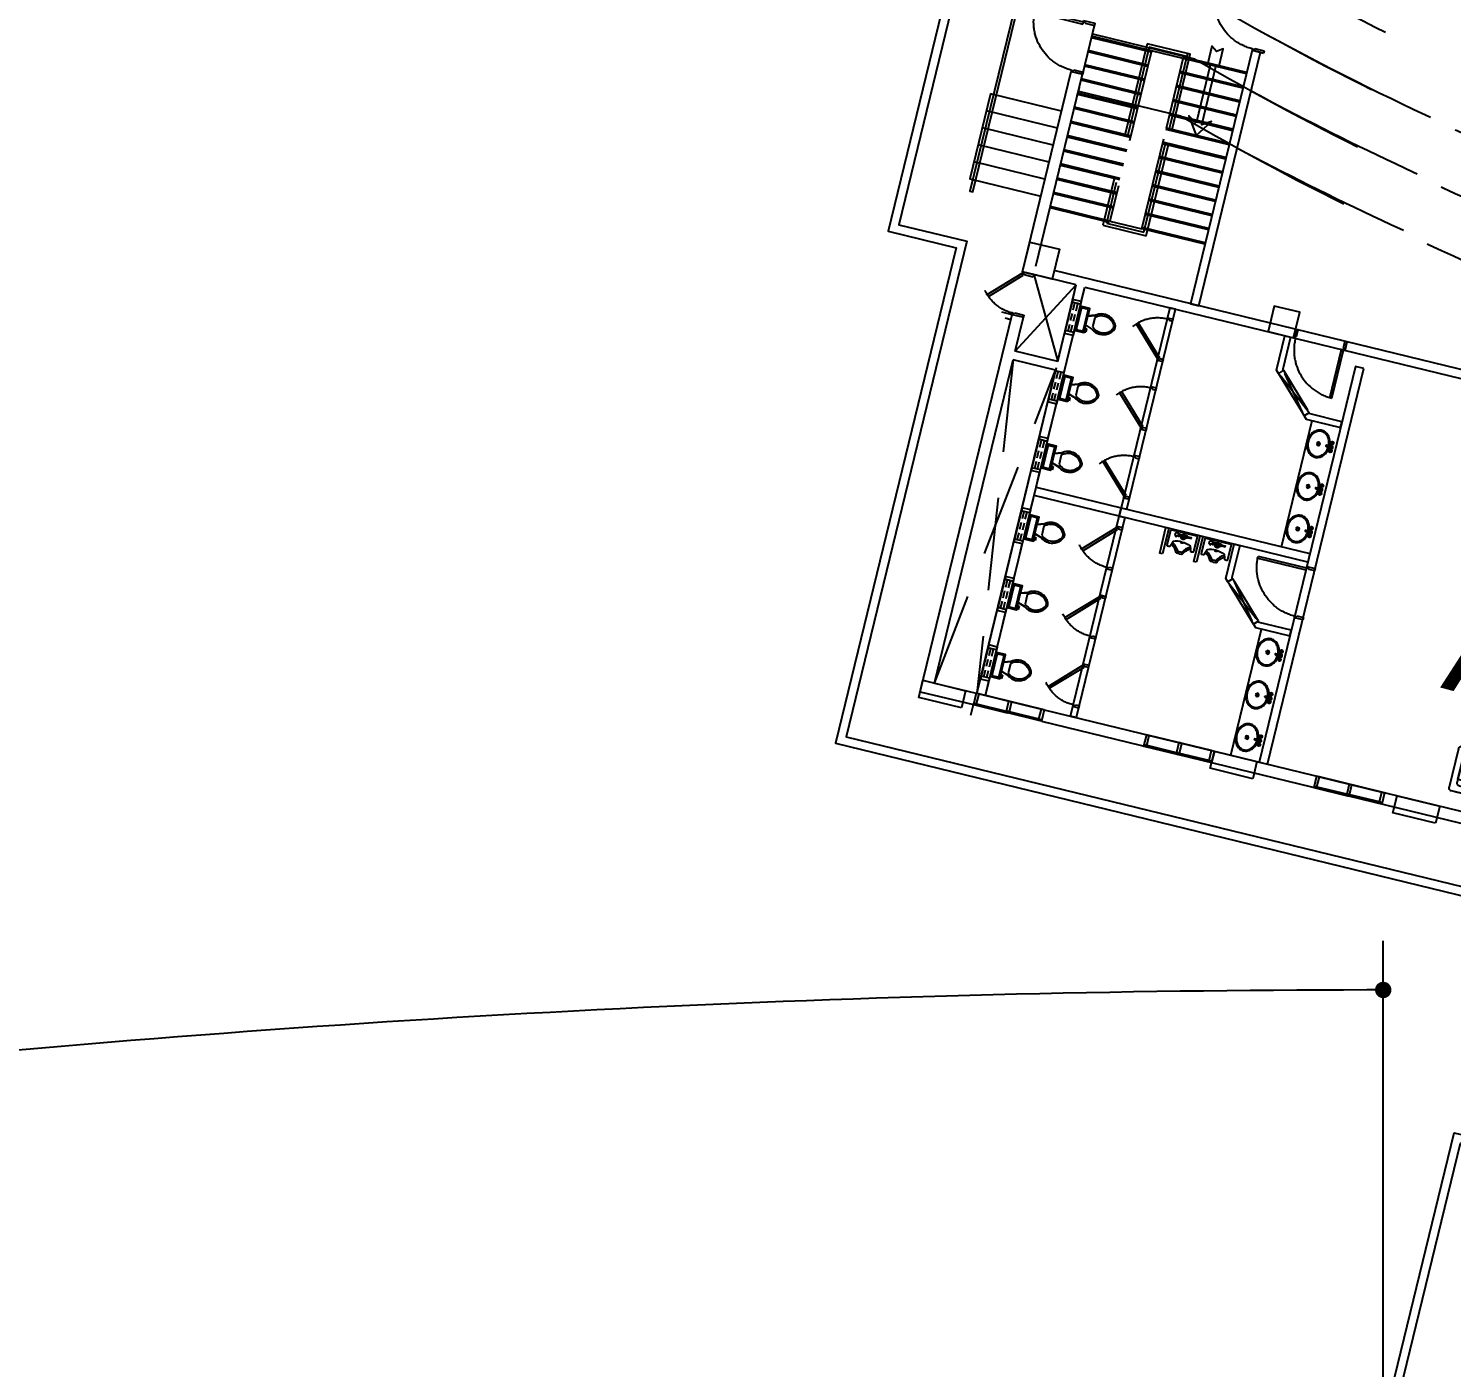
# Model space of a CAD drawing. Header units: inches. Extents: x -48022 to 80112, y -8164 to 5118.
# Drawn here: x 65391 to 66366, y 349 to 1267 of the extents above; entities that cross this region are included whole.
import ezdxf

# ---------------------------------------------------------------- set-up
doc = ezdxf.new("R2010")
doc.units = ezdxf.units.IN
doc.header["$LTSCALE"] = 10
doc.header["$PDMODE"] = 32
for name, pattern in [('Amconstr', [9999, 9999, 0]), ('DASHED', [0.75, 0.5, -0.25]), ('HIDDEN', [9.525, 6.35, -3.175])]:
    doc.linetypes.add(name, pattern=pattern)
for name, color, linetype in [('06--LINE-1 HID', 2, 'HIDDEN'), ('1_DIM', 1, 'Continuous'), ('1_TEXT', 3, 'Continuous'), ('COL', 6, 'Continuous'), ('F--BLOCKWALL-1', 2, 'Continuous'), ('F--BLOCKWALL-2', 3, 'Continuous'), ('F--BLOCKWALL-3', 4, 'Continuous'), ('FOOTPATH', 1, 'Continuous'), ('FURNITUR', 151, 'Continuous'), ('H', 1, 'Continuous'), ('H--CLADDING-1', 1, 'Continuous'), ('L--DOORS-1', 1, 'Continuous'), ('L--WINDOW-0', 8, 'Continuous'), ('L--WINDOW-2', 2, 'Continuous'), ('M--HANDRAIL', 9, 'Continuous'), ('M--STAIR', 2, 'Continuous'), ('M--STAIR IDD', 1, 'HIDDEN'), ('N--SANITARY-1', 31, 'Continuous'), ('roads & footpath', 161, 'Continuous'), ('TEXT', 3, 'Continuous'), ('W--ELE-1', 2, 'Continuous'), ('WALL', 4, 'Continuous')]:
    doc.layers.add(name, color=color, linetype=linetype)
doc.layers.add('OPENING', color=2, linetype='Continuous', lineweight=15)
doc.styles.add('ARC_IMP 001 1_1', font='ARIALN.TTF', dxfattribs={"height": 0.078125})
doc.styles.get("Standard").update_dxf_attribs({"font": 'sanss___.ttf'})
doc.dimstyles.new('STANDARD_WS', dxfattribs={"dimscale": 180, "dimtxt": 0.18, "dimasz": 0.0625, "dimexe": 0.1875, "dimexo": 0.0625, "dimgap": 0.09375, "dimtad": 0, "dimdec": 0, "dimzin": 3, "dimdsep": 46, "dimlunit": 4, "dimtxsty": 'Standard', "dimblk": 'DOT', "dimcen": 0.09375, "dimadec": 3, "dimazin": 0, "dimtfac": 1, "dimtdec": 0, "dimtofl": 0, "dimtmove": 1, "dimatfit": 3, "dimldrblk": 'CLOSED', "dimfxl": 0, "dimfrac": 2, "dimtolj": 1, "dimtzin": 3, "dimarcsym": 0})

# ---------------------------------------------------------------- blocks, each defined once
blk = doc.blocks.new('A$C74377E8C')
at = {"color": 8, "linetype": 'HIDDEN'}
blk.add_arc((29, 21.81), 28, 180, 231.15064, dxfattribs=at)
at = {"layer": 'L--DOORS-1'}
for p, q in [((0, 21.81), (0, 29.81)), ((1.5, 29.81), (0, 29.81)), ((1.5, 23.31), (1.5, 29.81)), ((30, 29.81), (28.5, 29.81)), ((28.5, 23.31), (28.5, 29.81)), ((30, 21.81), (30, 29.81)), ((1, 21.81), (0, 21.81)), ((1, 21.81), (1, 23.31)), ((1.5, 23.31), (1, 23.31)), ((29, 23.31), (28.5, 23.31)), ((29, 21.81), (29, 23.31)), ((30, 21.81), (29, 21.81))]:
    blk.add_line(p, q, dxfattribs=at)
for points in [[(8.17, 3.1), (27.94, 22.87)], [(9.2, 2.01), (29, 21.81), (27.94, 22.87)]]:
    blk.add_lwpolyline(points, dxfattribs=at)
blk = doc.blocks.new('A$C1CBA1E3D')
blk.add_wipeout([(2.16, 2.16), (1.08, 2.16), (0.91, 2.18), (0.77, 2.21), (0.65, 2.25), (0.54, 2.31), (0.39, 2.41), (0.32, 2.48), (0.18, 2.64), (0.05, 2.91), (0.03, 3.01), (0, 3.24), (0, 3.24), (0, 3.24), (0, 16.21), (0.06, 16.56), (0.32, 16.98), (0.32, 16.98), (0.68, 17.22), (1.04, 17.29), (1.08, 17.29), (42.15, 17.29), (42.32, 17.28), (42.62, 17.19), (42.92, 16.98), (43.02, 16.85), (43.15, 16.64), (43.21, 16.41), (43.23, 16.21), (43.23, 3.24), (43.2, 2.96), (43.13, 2.78), (43.05, 2.64), (42.96, 2.52), (42.9, 2.46), (42.73, 2.33), (42.65, 2.28), (42.51, 2.22), (42.28, 2.17), (42.15, 2.16), (41.07, 2.16), (41.07, 1.08), (41.04, 0.81), (40.97, 0.63), (40.9, 0.49), (40.84, 0.41), (40.75, 0.32), (40.52, 0.14), (40.52, 0.14), (40.17, 0.02), (39.99, 0), (3.24, 0), (3, 0.03), (2.6, 0.21), (2.48, 0.32), (2.35, 0.47), (2.25, 0.66), (2.18, 0.9), (2.16, 1.04)])
at = {"layer": 'FURNITUR', "color": 1}
for p, q in [((0, 3.24, -0.02), (0, 16.21, -0.02)), ((10.81, 17.29, -0.02), (1.04, 17.29, -0.02)), ((42.15, 17.29, -0.02), (2.16, 17.29, -0.02)), ((39.99, 15.13, -0.02), (3.24, 15.13, -0.02)), ((15.13, 15.13, -0.02), (15.13, 0, -0.02)), ((28.1, 15.13, -0.02), (28.1, 0, -0.02)), ((43.23, 3.24, -0.02), (43.23, 16.21, -0.02)), ((2.16, 1.08, -0.02), (2.16, 14.05, -0.02)), ((2.16, 12.97, -0.02), (41.07, 12.97, -0.02)), ((2.16, 12.97, -0.02), (2.16, 1.04, -0.02)), ((41.07, 1.08, -0.02), (41.07, 14.05, -0.02)), ((2.16, 2.16, -0.02), (1.08, 2.16, -0.02)), ((3.24, 0, -0.02), (39.99, 0, -0.02)), ((41.07, 2.16, -0.02), (42.15, 2.16, -0.02))]:
    blk.add_line(p, q, dxfattribs=at)
for centre, start, end in [((1.08, 16.21, -0.02), 90, 180), ((3.24, 14.05, -0.02), 90, 180), ((39.99, 14.05, -0.02), 0, 90), ((42.15, 16.21, -0.02), 0, 90), ((1.08, 3.24, -0.02), 180, 270), ((3.24, 1.08, -0.02), 180, 270), ((39.99, 1.08, -0.02), 270, 0), ((42.15, 3.24, -0.02), 270, 0)]:
    blk.add_arc(centre, 1.08, start, end, dxfattribs=at)
blk = doc.blocks.new('A$C6052012E')
at = {"layer": 'COL'}
for points in [[(0, 1280), (0, 1310), (12, 1310), (12, 1280), (0, 1280)], [(300, 1310), (321, 1310), (321, 1289), (300, 1289), (300, 1310)], [(0, 1074.5), (0, 1104.5), (12, 1104.5), (12, 1074.5), (0, 1074.5)], [(0, 945.67), (0, 975.67), (12, 975.67), (12, 945.67), (0, 945.67)]]:
    blk.add_lwpolyline(points, dxfattribs=at)
at = {"layer": 'COL', "elevation": 0}
blk.add_lwpolyline([(300, 1118.83), (318, 1118.83), (318, 1136.83), (300, 1136.83), (300, 1118.83)], dxfattribs=at)
blk = doc.blocks.new('A$C648908FA')
at = {"layer": 'L--DOORS-1'}
for p, q in [((0, 34), (0, 42)), ((1.5, 42), (0, 42)), ((1.5, 35.5), (1.5, 42)), ((36, 42), (34.5, 42)), ((34.5, 35.5), (34.5, 42)), ((36, 34), (36, 42)), ((1, 34), (0, 34)), ((1, 34), (1, 35.5)), ((1.5, 35.5), (1, 35.5)), ((35, 35.5), (34.5, 35.5)), ((35, 34), (35, 35.5)), ((36, 34), (35, 34))]:
    blk.add_line(p, q, dxfattribs=at)
for points in [[(35, 0), (35, 34), (33.5, 34)], [(33.5, 0.03), (33.5, 34)]]:
    blk.add_lwpolyline(points, dxfattribs=at)
at = {"layer": 'L--DOORS-1', "color": 8, "linetype": 'HIDDEN'}
blk.add_arc((35, 34), 34, 180, 270, dxfattribs=at)
blk = doc.blocks.new('A$C6E852F2C')
at = {"color": 8, "linetype": 'HIDDEN'}
blk.add_arc((21.81, 1), 28, 90, 141.15064, dxfattribs=at)
at = {"layer": 'L--DOORS-1'}
for p, q in [((21.81, 30), (25.81, 30)), ((21.81, 29), (21.81, 30)), ((25.81, 28.5), (25.81, 30)), ((21.81, 29), (23.31, 29)), ((23.31, 28.5), (23.31, 29)), ((23.31, 28.5), (25.81, 28.5)), ((21.81, 0), (21.81, 1)), ((21.81, 1), (23.31, 1)), ((23.31, 1), (23.31, 1.5)), ((23.31, 1.5), (25.81, 1.5)), ((25.81, 0), (25.81, 1.5)), ((21.81, 0), (25.81, 0))]:
    blk.add_line(p, q, dxfattribs=at)
for points in [[(2.01, 20.8), (21.81, 1), (22.87, 2.06)], [(3.1, 21.83), (22.87, 2.06)]]:
    blk.add_lwpolyline(points, dxfattribs=at)
blk = doc.blocks.new('D36')
for p, q in [((0, 0), (1, 0)), ((0, 0), (0, -6)), ((1, 0), (1, -1.5)), ((0, -6), (1.5, -6)), ((1, -1.5), (1.5, -1.5)), ((1.5, -1.5), (1.5, -6)), ((34.5, -1.5), (34.5, -6)), ((34.5, -1.5), (35, -1.5)), ((34.5, -6), (36, -6)), ((35, 0), (35, -1.5)), ((35, 0), (36, 0)), ((36, 0), (36, -6))]:
    blk.add_line(p, q)
for points in [[(1, 34), (1, 0), (2.5, 0)], [(2.5, 33.97), (2.5, 0)]]:
    blk.add_lwpolyline(points)
at = {"color": 8, "linetype": 'HIDDEN'}
blk.add_arc((1, 0), 34, 0, 90, dxfattribs=at)
blk = doc.blocks.new('Toilet - top')
blk.add_wipeout([(-4.1, -8.1), (-6.1, -14), (-7.2, -15.7), (-8, -17.4), (-8.4, -18.8), (-8.8, -21.6), (-8.3, -24.7), (-7.7, -26.6), (-6.7, -28.4), (-5.4, -30), (-4.2, -31.1), (-2.8, -32.1), (-1.1, -33), (0, -33.1), (1.1, -33), (1.9, -32.6), (2.7, -32.2), (3.4, -31.7), (4.1, -31.2), (4.7, -30.7), (5.5, -29.9), (6, -29.3), (6.6, -28.5), (7.1, -27.8), (7.5, -26.9), (7.9, -26), (8.3, -24.7), (8.6, -23.5), (8.7, -22.3), (8.7, -21.6), (8.7, -20.3), (8.5, -18.9), (8, -17.3), (7.4, -16), (6.7, -14.9), (6.1, -14), (4.1, -8.1), (10.6, -8.1), (10.6, 0.1), (-10.6, 0.1), (-10.6, -8.1)])
at = {"color": 0}
for p, q in [((-10, -8.5), (-8, -8.5)), ((-10, -9.5), (-10, -8.5)), ((-7, -9.5), (-10, -9.5)), ((-8, -8.5), (-8, -8)), ((-7, -8), (-7, -9.5)), ((-4, -8), (-6, -14)), ((4, -8), (6, -14)), ((9.5, -6), (9.5, -2)), ((4, -14), (-4, -14))]:
    blk.add_line(p, q, dxfattribs=at)
blk.add_lwpolyline([(-4.1, -8.1), (-6.1, -14), (-7.2, -15.7), (-8, -17.4), (-8.4, -18.8), (-8.8, -21.6), (-8.3, -24.7), (-7.7, -26.6), (-6.7, -28.4), (-5.4, -30), (-4.2, -31.1), (-2.8, -32.1), (-1.1, -33), (0, -33.1), (1.1, -33), (1.9, -32.6), (2.7, -32.2), (3.4, -31.7), (4.1, -31.2), (4.7, -30.7), (5.5, -29.9), (6, -29.3), (6.6, -28.5), (7.1, -27.8), (7.5, -26.9), (7.9, -26), (8.3, -24.7), (8.6, -23.5), (8.7, -22.3), (8.7, -21.6), (8.7, -20.3), (8.5, -18.9), (8, -17.3), (7.4, -16), (6.7, -14.9), (6.1, -14), (4.1, -8.1), (10.6, -8.1), (10.6, 0.1), (-10.6, 0.1), (-10.6, -8.1)], close=True)
blk.add_lwpolyline([(10.5, -8), (10.5, 0), (-10.5, 0), (-10.5, -8)], close=True, dxfattribs=at)
for points in [[(-9.5, -2), (-9.5, -6)], [(8.5, -1), (-8.5, -1)], [(-8.5, -7), (8.5, -7)]]:
    blk.add_lwpolyline(points, dxfattribs=at)
for centre, radius, start, end in [((-8.6, -1.9), 0.884, 81.8699, 188.1301), ((-8.6, -6.1), 0.884, 171.8699, 278.1301), ((8.6, -1.9), 0.884, 351.8699, 98.1301), ((8.6, -6.1), 0.884, 261.8699, 8.1301), ((3.5, -21.6), 12.2, 141.4691, 247.9714), ((4.2, -21.8), 11.3, 136.3677, 238.9468), ((-3.5, -21.6), 12.2, 292.0284, 38.5307), ((-4.2, -21.8), 11.3, 301.053, 43.6321), ((0, -27.9), 4, 245.7318, 294.2682), ((0, -29), 4, 254.8605, 285.1395)]:
    blk.add_arc(centre, radius, start, end, dxfattribs=at)
blk = doc.blocks.new('Faucet - Bathroom top')
for p, q in [((-4.107, 0.125), (-4.375, 0.125)), ((-3.75, 0.4788), (-3.75, 0.75)), ((-3.5, 0.482), (-3.5, 0.75)), ((-3.1461, 0.125), (-2.875, 0.125)), ((3.143, 0.125), (2.875, 0.125)), ((3.5, 0.4788), (3.5, 0.75)), ((3.75, 0.482), (3.75, 0.75)), ((4.1039, 0.125), (4.375, 0.125)), ((-4.1039, -0.125), (-4.375, -0.125)), ((-3.75, -0.4821), (-3.75, -0.75)), ((-3.5, -0.4789), (-3.5, -0.75)), ((-3.143, -0.125), (-2.875, -0.125)), ((-0.5, -0.8639), (-0.5, -4.5)), ((0.5, -4.5), (0.5, -0.8631)), ((3.1461, -0.125), (2.875, -0.125)), ((3.5, -0.4821), (3.5, -0.75)), ((3.75, -0.4789), (3.75, -0.75)), ((4.107, -0.125), (4.375, -0.125))]:
    blk.add_line(p, q)
for centre, radius in [((-3.625, 0), 1.375), ((-4.625, 0), 0.2795), ((-3.625, 0), 0.5), ((-3.625, 1), 0.2795), ((-2.625, 0), 0.2795), ((0, 0), 0.5), ((3.625, 0), 1.375), ((2.625, 0), 0.2795), ((3.625, 0), 0.5), ((3.625, 1), 0.2795), ((4.625, 0), 0.2795), ((-3.625, -1), 0.2795), ((3.625, -1), 0.2795)]:
    blk.add_circle(centre, radius)
for centre, radius, start, end in [((-3.625, 0), 1, 105.2407, 164.2093), ((-3.625, 0), 1, 16.44125, 74.07887), ((0, 0), 1.5, 289.6514, 250.3603), ((0, 0), 1, 300.3431, 239.7554), ((3.625, 0), 1, 106.12, 164.0884), ((3.625, 0), 1, 16.23422, 73.90469), ((-3.625, 0), 1, 196.2342, 253.9047), ((-3.625, 0), 1, 286.12, 344.0884), ((0, -4.5), 0.5, 180, 0), ((3.625, 0), 1, 196.4413, 254.0789), ((3.625, 0), 1, 285.2407, 344.2093)]:
    blk.add_arc(centre, radius, start, end)
blk = doc.blocks.new('BASIN-18')
at = {"color": 0}
for p, q in [((-0.77, 10.23), (0.77, 10.23)), ((0, 9.46), (0, 11.01))]:
    blk.add_line(p, q, dxfattribs=at)
at = {"color": 0, "linetype": 'Continuous'}
for points in [[(-9.48, 9.93, -0.117634), (-8.88, 12.84, -0.104469), (-6.88, 15.51, -0.090016), (-3.94, 17.26, -0.08192), (-0.25, 17.99, -0.08192), (3.48, 17.5, -0.090016), (6.53, 15.94, -0.104469), (8.7, 13.41, -0.117634), (9.48, 10.54, -0.117634), (8.88, 7.63, -0.104469), (6.88, 4.96, -0.090016), (3.94, 3.2, -0.08192), (0.25, 2.47, -0.08192), (-3.48, 2.96, -0.090016), (-6.53, 4.53, -0.104469), (-8.7, 7.06, -0.117634)], [(-8.75, 10.11, -0.118622), (-8.15, 12.75, -0.104678), (-6.25, 15.16, -0.089562), (-3.52, 16.72, -0.081185), (-0.1, 17.32, -0.081185), (3.33, 16.81, -0.089562), (6.11, 15.33, -0.104678), (8.07, 12.98, -0.118622), (8.75, 10.36, -0.118622), (8.15, 7.71, -0.104678), (6.25, 5.31, -0.089562), (3.52, 3.75, -0.081185), (0.1, 3.14, -0.081185), (-3.33, 3.65, -0.089562), (-6.11, 5.13, -0.104678), (-8.07, 7.48, -0.118622)]]:
    blk.add_lwpolyline(points, format="xyb", close=True, dxfattribs=at)
at = {"color": 0}
for radius in [1.16, 0.775]:
    blk.add_circle((0, 10.23), radius, dxfattribs=at)
at = {"color": 0, "extrusion": (0, 0, -1), "xscale": 0.774896929405562, "yscale": 0.774896929405562, "zscale": -0.774896929405562, "rotation": 180}
blk.add_blockref('Faucet - Bathroom top', (-0.05, 1.16), dxfattribs=at)
blk = doc.blocks.new('A$C33087201')
for p, q in [((-54, -83), (-54, -45)), ((0, -51), (0, -79))]:
    blk.add_line(p, q)
for points in [[(-189, -276), (-199, -305, -0.315822), (-218, -319), (-240, -319, -0.43607), (-254, -304), (-254, -13, -0.414214), (-241, 0), (241, 0, -0.414214), (254, -13), (254, -304, -0.43607), (240, -319), (218, -319, -0.315822), (199, -305), (189, -276)], [(0, -178, 0.11165), (-166, -210), (-189, -276, -0.315822)], [(-175, -234, -0.131376), (-36, -371), (0, -371)], [(-158, -84), (-113, -84), (-119, -90), (-150, -90), (-158, -84), (-158, -45), (-151, -29), (-114, -29), (-114, -34, 0.414214), (-102, -45), (-92, -45)], [(-90, -41, 0.028184), (-90, -43, 0.074343), (-89, -47, 0.106943), (-86, -49, 0.152216), (-84, -50, 0.152216), (-82, -49, 0.106943), (-79, -47, 0.074343), (-78, -43, 0.028184), (-78, -41, 0.060974)], [(-90, -87, -0.041188), (-90, -84, -0.074343), (-89, -81, -0.106943), (-86, -79, -0.152216), (-84, -78, -0.152216), (-82, -79, -0.106943), (-79, -81, -0.074343), (-78, -84, -0.041188), (-78, -87, -0.060974)], [(-40, -86), (-40, -102, 0.486774), (40, -102), (40, -86)], [(0, -178, -0.11165), (166, -210), (189, -276, 0.315822)], [(174, -235, 0.130791), (36, -371), (0, -371)], [(48, -41, 0.028184), (49, -43, 0.074343), (50, -47, 0.106943), (52, -49, 0.152216), (55, -50, 0.152216), (57, -49, 0.106943), (59, -47, 0.074343), (61, -43, 0.028184), (61, -41, 0.060974)], [(48, -87, -0.041188), (49, -84, -0.074343), (50, -81, -0.106943), (52, -79, -0.152216), (55, -78, -0.152216), (57, -79, -0.106943), (59, -81, -0.074343), (61, -84, -0.041188), (61, -87, -0.060974)], [(75, -58), (149, -55, -0.109772), (152, -64, 14.251984)], [(75, -69), (149, -73, 0.109772), (152, -64, -14.251984)], [(0, -405), (-45, -405, -0.209222), (-60, -398, 0.139619), (-165, -277, 0.202126), (-189, -276, -46.738197)], [(0, -405), (45, -405, 0.209222), (60, -398, -0.139619), (165, -277, -0.202126), (189, -276, 46.738197)]]:
    blk.add_lwpolyline(points, format="xyb")
for points in [[(-142, -90), (-142, -101), (-126, -101), (-126, -90)], [(-92, -83), (-112, -83)], [(-76, -45), (-54, -45)], [(-54, -83), (-76, -83)], [(-54, -45), (-54, -43), (-28, -43)], [(-54, -83), (-54, -86), (-29, -86)], [(29, -43), (47, -43)], [(47, -86), (29, -86)], [(62, -45), (75, -45), (75, -83), (62, -83)]]:
    blk.add_lwpolyline(points)
for points in [[(-92, -83), (-92, -45, -1), (-76, -45), (-76, -83, -1)], [(-91, -64, 0.060974), (-90, -68, 0.074343), (-89, -72, 0.106943), (-86, -74, 0.152216), (-84, -75, 0.152216), (-82, -74, 0.106943), (-79, -72, 0.074343), (-78, -68, 0.060974), (-78, -64, 0.060974), (-78, -60, 0.074343), (-79, -56, 0.106943), (-82, -54, 0.152216), (-84, -53, 0.152216), (-86, -54, 0.106943), (-89, -56, 0.074343), (-90, -60, 0.060974)], [(47, -83), (47, -45, -1), (62, -45), (62, -83, -1)], [(48, -64, 0.060974), (49, -68, 0.074343), (50, -72, 0.106943), (52, -74, 0.152216), (55, -75, 0.152216), (57, -74, 0.106943), (59, -72, 0.074343), (61, -68, 0.060974), (61, -64, 0.060974), (61, -60, 0.074343), (59, -56, 0.106943), (57, -54, 0.152216), (55, -53, 0.152216), (52, -54, 0.106943), (50, -56, 0.074343), (49, -60, 0.060974)]]:
    blk.add_lwpolyline(points, format="xyb", close=True)
blk.add_lwpolyline([(0, -51), (-12, -58), (-12, -72), (0, -79), (13, -72), (13, -58)], close=True)
blk.add_circle((0, -65), 35.7)
for radius, start, end in [(34.7, 209.3495, 330.6505), (23.8, 224.1864, 315.8136)]:
    blk.add_arc((0, -161), radius, start, end)
blk = doc.blocks.new('A$C2b783d29')
at = {"layer": '06--LINE-1 HID', "ltscale": 0.5}
for points in [[(349.38, 1484.26), (373.43, 1508.3), (352.21, 1481.43), (376.25, 1505.47)], [(520.43, 1508.3), (496.39, 1484.26), (523.26, 1505.47), (499.22, 1481.43)]]:
    blk.add_lwpolyline(points, close=True, dxfattribs=at)
at = {"layer": 'F--BLOCKWALL-1'}
for points in [[(258.5, 1591.18), (399.51, 1591.18), (399.51, 1587.18), (258.5, 1587.18)], [(546.51, 1591.18), (405.51, 1591.18), (405.51, 1587.18), (546.51, 1587.18)], [(376.25, 1505.47), (373.43, 1508.3), (375.3, 1510.18), (399.51, 1510.18), (399.51, 1506.18), (376.96, 1506.18)], [(523.26, 1505.47), (520.43, 1508.3), (522.31, 1510.18), (546.51, 1510.18), (546.51, 1506.18), (523.97, 1506.18)], [(352.21, 1481.43), (349.38, 1484.26), (347.51, 1482.38), (347.51, 1458.18), (351.51, 1458.18), (351.51, 1480.72)], [(499.22, 1481.43), (496.39, 1484.26), (494.51, 1482.38), (494.51, 1458.18), (498.51, 1458.18), (498.51, 1480.72)]]:
    blk.add_lwpolyline(points, close=True, dxfattribs=at)
at = {"layer": 'F--BLOCKWALL-2', "color": 1, "linetype": 'HIDDEN'}
for p, q in [((258.5, 1687.18), (486.51, 1657.18, 0)), ((486.51, 1687.18, 0), (258.5, 1657.18)), ((492.51, 1687.18, 0), (546.51, 1657.18)), ((546.51, 1687.18), (492.51, 1657.18, 0))]:
    blk.add_line(p, q, dxfattribs=at)
at = {"layer": 'F--BLOCKWALL-2'}
blk.add_line((258.5, 1657.18), (486.51, 1657.18), dxfattribs=at)
for points in [[(399.51, 1651.18), (405.51, 1651.18), (405.51, 1591.18), (399.51, 1591.18)], [(399.51, 1591.18), (405.51, 1591.18), (405.51, 1458.18), (399.51, 1458.18)], [(537.5, 1452.18), (537.5, 1458.18), (258.5, 1458.18), (258.5, 1452.18)]]:
    blk.add_lwpolyline(points, close=True, dxfattribs=at)
blk.add_lwpolyline([(731.22, 1578.18), (552.5, 1578.18), (552.5, 1572.18), (731.22, 1572.18)], dxfattribs=at)
at = {"layer": 'F--BLOCKWALL-3'}
for p, q in [((250.5, 1695.18), (516.5, 1695.18, -0.01)), ((250.5, 1695.18), (250.5, 1657.68)), ((258.5, 1687.18), (486.51, 1687.18, 0.01)), ((258.5, 1687.18), (258.5, 1657.68)), ((486.51, 1657.18, 0), (486.51, 1687.18, 0)), ((492.51, 1687.18, 0.01), (516.5, 1687.18)), ((492.51, 1657.18, 0), (492.51, 1687.18, 0)), ((516.5, 1695.18, -0.01), (516.5, 1687.18)), ((546.5, 1695.18), (687.72, 1695.18)), ((546.5, 1695.18), (546.5, 1687.18)), ((546.5, 1687.18), (546.5, 1687.18, 0)), ((546.51, 1687.18), (546.51, 1695.18)), ((546.51, 1657.18), (546.51, 1687.18)), ((552.5, 1687.18, 0.01), (687.72, 1687.18, 0.01)), ((687.72, 1687.18, 0.01), (687.72, 1695.18)), ((552.5, 1183.68), (552.5, 1674.18)), ((258.5, 1657.18), (268.67, 1657.18)), ((258.5, 1651.18), (546.5, 1651.18)), ((258.5, 1651.18), (268.67, 1651.18)), ((268.67, 1651.18), (268.67, 1657.18)), ((292.67, 1657.18), (317, 1657.18)), ((292.67, 1651.18), (292.67, 1657.18)), ((292.67, 1651.18), (302.84, 1651.18)), ((306.84, 1651.18), (317, 1651.18)), ((317, 1651.18), (317, 1657.18)), ((341, 1657.18), (365.34, 1657.18)), ((341, 1651.18), (341, 1657.18)), ((341, 1651.18), (351.17, 1651.18)), ((355.17, 1651.18), (365.34, 1651.18)), ((365.34, 1651.18), (365.34, 1657.18)), ((389.34, 1657.18), (415.67, 1657.18)), ((389.34, 1651.18), (389.34, 1657.18)), ((389.34, 1651.18), (399.51, 1651.18)), ((405.51, 1651.18), (415.67, 1651.18)), ((415.67, 1651.18), (415.67, 1657.18)), ((439.67, 1657.18), (464.01, 1657.18)), ((439.67, 1651.18), (439.67, 1657.18)), ((439.67, 1651.18), (449.84, 1651.18)), ((453.84, 1651.18), (464.01, 1651.18)), ((464.01, 1651.18), (464.01, 1657.18)), ((492.51, 1657.18), (546.51, 1657.18)), ((494.01, 1657.18), (512.34, 1657.18)), ((502.18, 1651.18), (512.34, 1651.18)), ((512.34, 1651.18), (512.34, 1657.18)), ((536.34, 1657.18), (546.51, 1657.18)), ((536.34, 1651.18), (536.34, 1657.18)), ((536.34, 1651.18), (546.51, 1651.18)), ((546.5, 1651.18), (546.5, 1177.68)), ((250.5, 1609.68), (250.5, 1181.68)), ((258.5, 1609.68), (258.5, 1181.68)), ((731.22, 1570.18, -0.1), (731.22, 1578.18, -0.11))]:
    blk.add_line(p, q, dxfattribs=at)
at = {"layer": 'H'}
blk.add_line((672.5, 1687.18, 0.01), (678.5, 1687.18), dxfattribs=at)
at = {"layer": 'H--CLADDING-1'}
for p, q in [((513, 1699.18, -0.01), (513, 1695.18, -0.01)), ((516.5, 1702.68, -0.01), (516.5, 1695.18, -0.01)), ((243, 1657.68), (250.5, 1657.68))]:
    blk.add_line(p, q, dxfattribs=at)
at = {"layer": 'L--WINDOW-0'}
for p, q in [((258.5, 1609.68), (258.5, 1657.68)), ((250.5, 1656.68), (250.5, 1633.93)), ((251, 1656.68), (251, 1633.93)), ((251.5, 1656.68), (251.5, 1633.93)), ((258.5, 1655.68), (258.5, 1611.68)), ((250.5, 1610.68), (250.5, 1633.43)), ((251, 1610.68), (251, 1633.43)), ((251.5, 1610.68), (251.5, 1633.43)), ((250.5, 1536.68), (250.5, 1513.93)), ((251, 1536.68), (251, 1513.93)), ((251.5, 1536.68), (251.5, 1513.93)), ((258.5, 1537.68), (258.5, 1489.68)), ((258.5, 1491.68), (258.5, 1535.68)), ((250.5, 1490.68), (250.5, 1513.43)), ((251, 1490.68), (251, 1513.43)), ((251.5, 1490.68), (251.5, 1513.43)), ((250.5, 1416.68), (250.5, 1393.93)), ((251, 1416.68), (251, 1393.93)), ((251.5, 1416.68), (251.5, 1393.93)), ((258.5, 1417.68), (258.5, 1369.68)), ((258.5, 1371.68), (258.5, 1415.68)), ((250.5, 1370.68), (250.5, 1393.43)), ((251, 1370.68), (251, 1393.43)), ((251.5, 1370.68), (251.5, 1393.43))]:
    blk.add_line(p, q, dxfattribs=at)
at = {"layer": 'L--WINDOW-2'}
for points in [[(250.5, 1657.68), (250.5, 1656.68), (251.5, 1656.68), (251.5, 1655.68), (258.5, 1655.68), (258.5, 1657.68)], [(251.5, 1633.43), (250.5, 1633.43), (250.5, 1633.93), (251.5, 1633.93), (251.5, 1634.68), (258.5, 1634.68), (258.5, 1632.68), (251.5, 1632.68)], [(250.5, 1609.68), (250.5, 1610.68), (251.5, 1610.68), (251.5, 1611.68), (258.5, 1611.68), (258.5, 1609.68)], [(250.5, 1537.68), (250.5, 1536.68), (251.5, 1536.68), (251.5, 1535.68), (258.5, 1535.68), (258.5, 1537.68)], [(251.5, 1513.93), (250.5, 1513.93), (250.5, 1513.43), (251.5, 1513.43), (251.5, 1512.68), (258.5, 1512.68), (258.5, 1514.68), (251.5, 1514.68)], [(250.5, 1489.68), (250.5, 1490.68), (251.5, 1490.68), (251.5, 1491.68), (258.5, 1491.68), (258.5, 1489.68)], [(250.5, 1417.68), (250.5, 1416.68), (251.5, 1416.68), (251.5, 1415.68), (258.5, 1415.68), (258.5, 1417.68)], [(251.5, 1393.93), (250.5, 1393.93), (250.5, 1393.43), (251.5, 1393.43), (251.5, 1392.68), (258.5, 1392.68), (258.5, 1394.68), (251.5, 1394.68)], [(250.5, 1369.68), (250.5, 1370.68), (251.5, 1370.68), (251.5, 1371.68), (258.5, 1371.68), (258.5, 1369.68)]]:
    blk.add_lwpolyline(points, close=True, dxfattribs=at)
at = {"layer": 'M--HANDRAIL'}
for points in [[(733.81, 1695.18), (733.81, 1743.18), (591.64, 1743.18), (591.64, 1741.18), (731.81, 1741.18), (731.81, 1695.18)], [(665.5, 1618.68), (718.5, 1618.68), (718.5, 1620.68), (665.5, 1620.68)]]:
    blk.add_lwpolyline(points, dxfattribs=at)
at = {"layer": 'M--STAIR'}
for p, q in [((611.81, 1695.18), (611.81, 1745.18)), ((623.81, 1695.18), (623.81, 1745.18)), ((635.81, 1695.18), (635.81, 1745.18)), ((647.81, 1695.18), (647.81, 1745.18)), ((659.81, 1695.18), (659.81, 1745.18)), ((665.5, 1578.18), (665.5, 1622.68)), ((675.5, 1578.18), (675.5, 1622.68)), ((685.5, 1578.18), (685.5, 1622.68)), ((695.5, 1578.18), (695.5, 1622.68)), ((705.5, 1578.18), (705.5, 1622.68)), ((715.5, 1578.18), (715.5, 1622.68))]:
    blk.add_line(p, q, dxfattribs=at)
at = {"layer": 'M--STAIR', "elevation": -0.02}
blk.add_lwpolyline([(659.81, 1745.18), (599.81, 1745.18), (599.81, 1695.18)], dxfattribs=at)
at = {"layer": 'M--STAIR'}
blk.add_lwpolyline([(665.5, 1622.68), (715.5, 1622.68)], dxfattribs=at)
at = {"layer": 'M--STAIR IDD'}
for p, q in [((593.5, 1645.18), (593.5, 1687.18)), ((594.5, 1645.18), (594.5, 1687.18)), ((603.5, 1645.18), (603.5, 1687.18)), ((604.5, 1645.18), (604.5, 1687.18)), ((613.5, 1645.18), (613.5, 1687.18)), ((614.5, 1645.18), (614.5, 1687.18)), ((623.5, 1645.18), (623.5, 1687.18)), ((624.5, 1645.18), (624.5, 1687.18)), ((633.5, 1645.18), (633.5, 1687.18)), ((634.5, 1645.18), (634.5, 1687.18)), ((643.5, 1645.18), (643.5, 1687.18)), ((644.5, 1645.18), (644.5, 1687.18)), ((653.5, 1645.18), (653.5, 1687.18)), ((654.5, 1645.18), (654.5, 1687.18)), ((663.5, 1645.18), (663.5, 1687.18)), ((664.5, 1645.18), (664.5, 1687.18)), ((673.5, 1645.18), (673.5, 1687.18)), ((674.5, 1645.18), (674.5, 1687.18)), ((683.5, 1645.18), (683.5, 1687.18)), ((684.5, 1645.18), (684.5, 1687.18)), ((723.72, 1687.18, 0.01), (687.72, 1687.18, 0.01)), ((693.5, 1645.18), (693.5, 1687.18)), ((694.5, 1645.18), (694.5, 1687.18)), ((703.5, 1645.18), (703.5, 1687.18)), ((704.5, 1645.18), (704.5, 1687.18)), ((713.5, 1645.18), (713.5, 1687.18)), ((714.5, 1645.18), (714.5, 1687.18)), ((594.5, 1578.18), (594.5, 1622.68)), ((595.5, 1578.18), (595.5, 1622.68)), ((604.5, 1578.18), (604.5, 1622.68)), ((605.5, 1578.18), (605.5, 1622.68)), ((614.5, 1578.18), (614.5, 1622.68)), ((615.5, 1578.18), (615.5, 1622.68)), ((624.5, 1578.18), (624.5, 1622.68)), ((625.5, 1578.18), (625.5, 1622.68)), ((634.5, 1578.18), (634.5, 1622.68)), ((635.5, 1578.18), (635.5, 1622.68)), ((644.5, 1578.18), (644.5, 1622.68)), ((645.5, 1578.18), (645.5, 1622.68)), ((654.5, 1578.18), (654.5, 1622.68)), ((655.5, 1578.18), (655.5, 1622.68)), ((664.5, 1578.18), (664.5, 1622.68)), ((674.5, 1578.18), (674.5, 1622.68)), ((684.5, 1578.18), (684.5, 1622.68)), ((694.5, 1578.18), (694.5, 1622.68)), ((704.5, 1578.18), (704.5, 1622.68)), ((714.5, 1578.18), (714.5, 1622.68))]:
    blk.add_line(p, q, dxfattribs=at)
at = {"layer": 'M--STAIR IDD', "ltscale": 2}
for p, q in [((675.93, 1687.18), (675.93, 1615.18)), ((716.21, 1687.18), (716.21, 1615.18))]:
    blk.add_line(p, q, dxfattribs=at)
at = {"layer": 'M--STAIR IDD'}
for points in [[(718.5, 1620.68), (718.5, 1649.18), (590.5, 1649.18), (590.5, 1618.68), (664.5, 1618.68)], [(716.5, 1620.68), (716.5, 1647.18), (592.5, 1647.18), (592.5, 1620.68), (664.5, 1620.68)], [(714.5, 1622.68), (714.5, 1645.18), (594.5, 1645.18), (594.5, 1622.68), (664.5, 1622.68)]]:
    blk.add_lwpolyline(points, dxfattribs=at)
at = {"layer": 'M--STAIR IDD', "ltscale": 2}
for centre, radius, start, end in [((2623.84, 1040.18), 2031, 163.55399, 196.44601), ((2664.11, 1040.18), 2031, 163.55399, 196.44601), ((2704.44, 1040.18), 2031, 163.55399, 196.44601), ((2744.83, 1040.18), 2031, 163.55399, 196.44601), ((2744.83, 1040.18), 1992, 163.22257, 196.77743), ((2744.83, 1040.18), 1953, 162.87731, 197.12269), ((2744.83, 1040.18), 1914, 162.51729, 197.48271), ((2744.83, 1040.18), 1875, 162.14154, 197.85846), ((2744.83, 1040.18), 1836, 161.74897, 198.25103), ((2744.83, 1040.18), 2148, 165.66019, 177.45179), ((2744.83, 1040.18), 2109, 165.38917, 177.40464), ((2744.83, 1040.18), 2070, 165.10759, 196.12762)]:
    blk.add_arc(centre, radius, start, end, dxfattribs=at)
at = {"layer": 'N--SANITARY-1'}
for points in [[(381.52, 1556.18), (381.52, 1558.18), (399.51, 1558.18), (399.51, 1556.18)], [(381.52, 1532.18), (381.52, 1534.18), (399.51, 1534.18), (399.51, 1532.18)]]:
    blk.add_lwpolyline(points, close=True, dxfattribs=at)
for points in [[(258.5, 1478.18), (347.51, 1478.18)], [(405.51, 1478.18), (494.51, 1478.18)]]:
    blk.add_lwpolyline(points, dxfattribs=at)
at = {"layer": 'TEXT'}
blk.add_lwpolyline([(673.51, 1603.68), (677.28, 1609.68), (665.5, 1601.68), (677.28, 1593.68), (673.51, 1599.68), (715.49, 1599.68), (715.49, 1597.68), (727.5, 1597.68), (724.5, 1601.68), (727.5, 1605.68), (715.49, 1605.68), (715.49, 1603.68)], close=True, dxfattribs=at)
blk.add_lwpolyline([(685.5, 1599.68), (685.5, 1599.67)], dxfattribs=at)
at = {"layer": 'W--ELE-1', "ltscale": 10}
for p, q in [((292.67, 1657.18), (268.67, 1657.18)), ((292.67, 1651.18), (268.67, 1651.18)), ((270.67, 1651.18), (270.67, 1657.18)), ((290.67, 1651.18), (290.67, 1657.18)), ((341, 1657.18), (317, 1657.18)), ((341, 1651.18), (317, 1651.18)), ((319, 1651.18), (319, 1657.18)), ((339, 1651.18), (339, 1657.18)), ((389.34, 1657.18), (365.34, 1657.18)), ((389.34, 1651.18), (365.34, 1651.18)), ((367.34, 1651.18), (367.34, 1657.18)), ((387.34, 1651.18), (387.34, 1657.18)), ((439.67, 1657.18), (415.67, 1657.18)), ((439.67, 1651.18), (415.67, 1651.18)), ((417.67, 1651.18), (417.67, 1657.18)), ((437.67, 1651.18), (437.67, 1657.18)), ((488.01, 1657.18), (464.01, 1657.18)), ((488.01, 1651.18), (464.01, 1651.18)), ((466.01, 1651.18), (466.01, 1657.18)), ((486.01, 1651.18), (486.01, 1657.18)), ((536.34, 1657.18), (512.34, 1657.18)), ((536.34, 1651.18), (512.34, 1651.18)), ((514.34, 1651.18), (514.34, 1657.18)), ((534.34, 1651.18), (534.34, 1657.18))]:
    blk.add_line(p, q, dxfattribs=at)
at = {"layer": 'W--ELE-1', "linetype": 'DASHED'}
for p, q in [((270.67, 1655.18), (290.67, 1655.18)), ((270.67, 1653.18), (290.67, 1653.18)), ((319, 1655.18), (339, 1655.18)), ((319, 1653.18), (339, 1653.18)), ((367.34, 1655.18), (387.34, 1655.18)), ((367.34, 1653.18), (387.34, 1653.18)), ((417.67, 1655.18), (437.67, 1655.18)), ((417.67, 1653.18), (437.67, 1653.18)), ((466.01, 1655.18), (486.01, 1655.18)), ((466.01, 1653.18), (486.01, 1653.18)), ((514.34, 1655.18), (534.34, 1655.18)), ((514.34, 1653.18), (534.34, 1653.18))]:
    blk.add_line(p, q, dxfattribs=at)
at = {"layer": 'F--BLOCKWALL-3', "xscale": -1, "rotation": 180}
blk.add_blockref('A$C74377E8C', (516.5, 1716.99), dxfattribs=at)
at = {"layer": 'H', "xscale": -1, "rotation": 180}
for p in [(687.72, 1729.18), (731.22, 1612.18, -0.1)]:
    blk.add_blockref('A$C648908FA', p, dxfattribs=at)
at = {"layer": 'L--DOORS-1', "xscale": -1, "rotation": 90}
for p in [(295.51, 1612.99), (344.01, 1612.89), (392.51, 1612.99)]:
    blk.add_blockref('A$C6E852F2C', p, dxfattribs=at)
at = {"layer": 'L--DOORS-1', "rotation": 270}
for p in [(412.51, 1612.99), (461, 1612.89), (509.5, 1612.99)]:
    blk.add_blockref('A$C6E852F2C', p, dxfattribs=at)
at = {"layer": 'L--DOORS-1', "ltscale": 3, "rotation": 90}
blk.add_blockref('D36', (546.5, 1467.68), dxfattribs=at)
at = {"layer": 'L--DOORS-1', "ltscale": 3, "xscale": -1}
blk.add_blockref('D36', (396.51, 1458.18), dxfattribs=at)
at = {"layer": 'N--SANITARY-1', "xscale": 0.0363636363637091, "yscale": 0.0363636363637091, "zscale": 0.0363636363637091, "rotation": 270}
for p in [(399.01, 1545.18), (399.01, 1521.18)]:
    blk.add_blockref('A$C33087201', p, dxfattribs=at)
at = {"layer": 'N--SANITARY-1', "xscale": -1}
for p in [(273, 1460.06), (303, 1460.06), (333, 1460.06), (420.01, 1460.06), (450.01, 1460.06), (480.01, 1460.06)]:
    blk.add_blockref('BASIN-18', p, dxfattribs=at)
at = {"layer": 'W--ELE-1', "xscale": -2.080853506632699, "yscale": 2.080853506632699, "zscale": 2.080853506632699, "rotation": 90}
blk.add_blockref('A$C1CBA1E3D', (306.48, 1327.64), dxfattribs=at)
at = {"layer": 'OPENING'}
blk.add_blockref('A$C6052012E', (246.5, 385.18), dxfattribs=at)
at = {"layer": 'N--SANITARY-1', "xscale": 0.8000000000000003, "yscale": 0.8000000000000003, "zscale": 0.8000000000000003}
for p in [(280.51, 1650.82), (329.01, 1650.82), (377.52, 1650.82), (427.52, 1650.82), (476, 1650.82), (524.51, 1650.82)]:
    blk.add_blockref('Toilet - top', p, dxfattribs=at)
blk = doc.blocks.new('_Dot')
at = {"color": 0, "linetype": 'ByBlock', "lineweight": -2}
blk.add_line((-0.5, 0), (-1, 0), dxfattribs=at)
at = {"color": 0, "linetype": 'ByBlock', "const_width": 0.5}
blk.add_lwpolyline([(-0.25, 0, 1), (0.25, 0, 1)], format="xyb", close=True, dxfattribs=at)
blk = doc.blocks.new('*D200')
at = {"layer": '1_DIM', "color": 0, "lineweight": -2, "transparency": 16777216}
blk.add_line((66319.12, -277.29), (66319.12, 108.62), dxfattribs=at)
blk.add_arc((66319.12, -684.54), 759.42, 77.16512, 89.15121, dxfattribs=at)
at = {"layer": 'Defpoints', "color": 0, "transparency": 16777216}
for p in [(67313.55, 3399.84), (66439.52, 65.27), (66319.12, -288.54), (66236.8, -1022.67), (66319.12, -1080.54)]:
    blk.add_point(p, dxfattribs=at)
at = {"layer": '1_DIM', "color": 0, "lineweight": -2, "transparency": 16777216, "xscale": 11.25, "yscale": 11.25, "zscale": 11.25}
for p, rotation in [((66319.12, 74.87), 179.5756056250092), ((66498.77, 53.32), 346.7407271527811)]:
    blk.add_blockref('_Dot', p, dxfattribs=dict(at, rotation=rotation))
at = {"layer": '1_DIM', "color": 0, "transparency": 16777216, "insert": (66414.83, 113.16), "char_height": 32.4, "attachment_point": 5}
blk.add_mtext('\\A1;13.684°', dxfattribs=at)
blk = doc.blocks.new('_Closed')
at = {"color": 0, "linetype": 'ByBlock', "lineweight": -2}
for p, q in [((-1, 0.167), (0, 0)), ((-1, 0.167), (-1, -0.167)), ((0, 0), (-1, -0.167)), ((0, 0), (-1, 0))]:
    blk.add_line(p, q, dxfattribs=at)
blk = doc.blocks.new('*D201')
at = {"layer": '1_DIM', "color": 0, "lineweight": -2, "transparency": 16777216}
blk.add_line((66319.12, -277.29), (66319.12, 641.74), dxfattribs=at)
for start, end in [(90.060638, 95.578407), (96.552079, 102.069847)]:
    blk.add_arc((66319.12, -10021.85), 10629.84, start, end, dxfattribs=at)
at = {"layer": 'Defpoints', "color": 0, "transparency": 16777216}
for p in [(63731.75, 2015.89), (65569.57, 581.53), (64150.66, 66.92), (66319.12, -288.54), (66319.12, -1080.54)]:
    blk.add_point(p, dxfattribs=at)
at = {"layer": '1_DIM', "color": 0, "lineweight": -2, "transparency": 16777216, "xscale": 11.25, "yscale": 11.25, "zscale": 11.25}
for p, rotation in [((66319.12, 607.99), 0.03031924790928877), ((64085.38, 370.64), 192.1001664814439)]:
    blk.add_blockref('_Dot', p, dxfattribs=dict(at, rotation=rotation))
at = {"layer": '1_DIM', "color": 0, "transparency": 16777216, "insert": (65195.96, 548.48), "char_height": 32.4, "attachment_point": 5, "rotation": 6.06524}
blk.add_mtext('\\A1;12.130°', dxfattribs=at)

msp = doc.modelspace()

# ---------------------------------------------------------------- block references
at = {"layer": 'WALL', "linetype": 'Amconstr', "lineweight": 25, "rotation": 76.31633277806492}
msp.add_blockref('A$C2b783d29', (67589.71, 167.92, 0.02), dxfattribs=at)

# ---------------------------------------------------------------- next in the draw order: linework, layer by layer
at = {"layer": 'FOOTPATH', "elevation": 0.02}
for points in [[(67885.62, 2147.09), (68003.67, 2631.92), (67632.15, 2722.38), (67676.36, 2903.98, 1), (67052.59, 3055.85), (67010.97, 2884.94), (66593.05, 2986.69), (66612.92, 3068.31), (66361.28, 3129.58), (66341.4, 3047.96), (66302.18, 3057.51, 1), (66116.37, 2294.34), (66140.52, 2288.46), (66106.66, 2149.38), (66268.45, 2109.99), (66233.97, 1968.41), (66134.87, 1992.54), (66054.44, 1662.19), (66106.91, 1649.41), (65979.91, 1127.79), (66026.54, 1116.44), (65943.91, 777.04), (66405.25, 664.72)], [(67879.79, 2148.51), (67996.42, 2627.51), (67624.9, 2717.97), (67670.53, 2905.4, 1), (67058.42, 3054.43), (67015.38, 2877.69), (66585.8, 2982.28), (66605.68, 3063.9), (66365.69, 3122.33), (66345.81, 3040.71), (66300.76, 3051.68, 1), (66117.79, 2300.17), (66147.77, 2292.87), (66113.91, 2153.79), (66275.69, 2114.4), (66238.38, 1961.16), (66139.28, 1985.29), (66061.69, 1666.6), (66114.15, 1653.82), (65987.16, 1132.21), (66033.79, 1120.85), (65951.16, 781.45), (66406.67, 670.55)]]:
    msp.add_lwpolyline(points, format="xyb", dxfattribs=at)
at = {"layer": 'roads & footpath'}
for points in [[(64649.3, 204.4, -0.016564), (65833.86, -96.02, 0.206371), (65962.69, -79.76, -0.079816), (66170.06, 1.45, 0.286973), (66274.82, 103.65), (66372.06, 502.98), (66859.25, 386.14), (66756.41, -36.16, 0.283052), (66800.47, -173.4, -0.086159), (66945.08, -366.78, 0.282433), (67091.32, -456.54), (67438.91, -456.54, 0.345872), (67598.25, -331.34), (68021.95, 1408.89, 0.414214), (67920.51, 1575.62), (67901.97, 1580.13), (68029.95, 2105.77), (68048.49, 2101.26, 0.414214), (68215.22, 2202.7), (68330.92, 2677.93), (68242.72, 2822.91)], [(64650.59, 210.27, -0.016564), (65835.53, -90.25, 0.206371), (65959.64, -74.59, -0.079809), (66168.77, 7.31, 0.287008), (66268.99, 105.07), (66367.63, 510.21), (66866.49, 390.57), (66762.24, -37.58, 0.271841), (66800.72, -165.58, -0.088475), (66950.43, -364.06, 0.282433), (67091.32, -450.54), (67438.91, -450.54, 0.345872), (67592.42, -329.92), (68016.12, 1410.31, 0.414214), (67919.09, 1569.79), (67894.72, 1575.72), (68025.54, 2113.02), (68049.91, 2107.09, 0.414214), (68209.39, 2204.12), (68324.51, 2676.93), (68236.3, 2821.91)]]:
    msp.add_lwpolyline(points, format="xyb", dxfattribs=at)

# ---------------------------------------------------------------- next in the draw order: texts
at = {"layer": '1_TEXT', "linetype": 'Amconstr', "lineweight": 25, "insert": (66716.26, 946.61), "char_height": 86.0695, "width": 969.0223, "attachment_point": 2, "rotation": 345, "line_spacing_factor": 0.930915, "style": 'ARC_IMP 001 1_1'}
msp.add_mtext('PROPOSED AUDITORIUM', dxfattribs=at)

# ---------------------------------------------------------------- next in the draw order: dimensions: what is measured, and where the dimension line sits
at = {"layer": '1_DIM'}
dim = msp.add_angular_dim_2l(base=(66439.52, 65.27), line1=((66236.8, -1022.67), (67313.55, 3399.84)), line2=((66319.12, -1080.54), (66319.12, -288.54)), dimstyle='STANDARD_WS', dxfattribs=at)
dim.commit()
dim.dimension.update_dxf_attribs({"geometry": '*D200', "text_midpoint": (66414.83, 113.16), "dimtype": 162})
dim = msp.add_angular_dim_2l(base=(65569.5702, 581.5268), line1=((64150.6587, 66.9208), (63731.7517, 2015.8874)), line2=((66319.12, -1080.5431), (66319.12, -288.5431)), dimstyle='STANDARD_WS', dxfattribs=at)
dim.commit()
dim.dimension.update_dxf_attribs({"geometry": '*D201', "text_midpoint": (65195.9619, 548.4831)})

doc.saveas('drawing.dxf')
